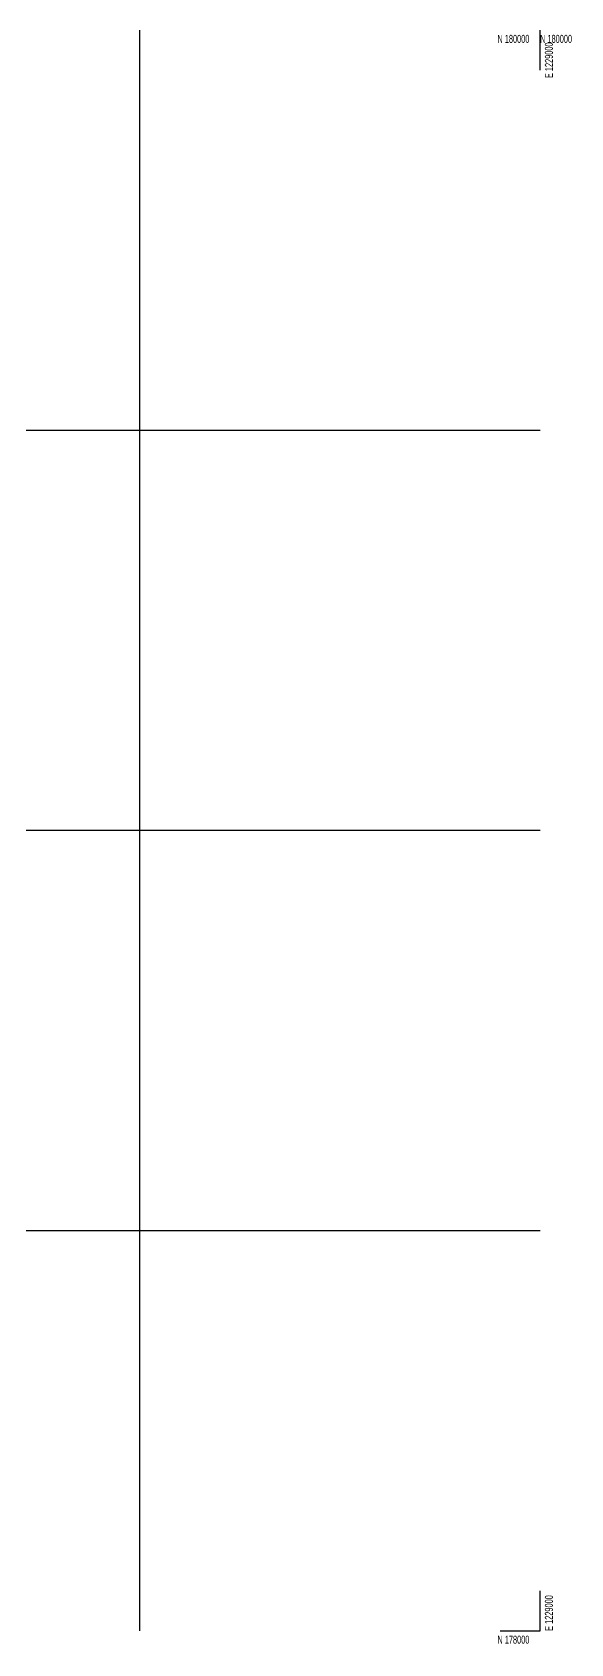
# Model space of a CAD drawing. Extents: x 1222984 to 1232016, y 177984 to 184016.
# Drawn here: x 1228365 to 1229038, y 177984 to 179997 of the extents above; entities that cross this region are included whole.
import ezdxf

# ---------------------------------------------------------------- set-up
doc = ezdxf.new("R2010")
doc.units = 0
doc.header["$MEASUREMENT"] = 0
for name, color, linetype in [('BORDER', 7, 'CONTINUOUS'), ('CORNER', 1, 'CONTINUOUS'), ('GRIDS', 2, 'CONTINUOUS')]:
    doc.layers.add(name, color=color, linetype=linetype)

msp = doc.modelspace()

# ---------------------------------------------------------------- linework, layer by layer
at = {"layer": 'BORDER'}
for p, q in [((1229000, 179950), (1229000, 180000)), ((1229000, 178000), (1229000, 178050)), ((1228950, 178000), (1229000, 178000))]:
    msp.add_line(p, q, dxfattribs=at)
at = {"layer": 'GRIDS'}
for points in [[(1228500, 178000), (1228500, 180000)], [(1226000, 179500), (1229000, 179500)], [(1229000, 179000), (1226000, 179000)], [(1226000, 178500), (1229000, 178500)]]:
    msp.add_lwpolyline(points, dxfattribs=at)

# ---------------------------------------------------------------- texts
at = {"layer": 'CORNER', "width": 0.666667}
for s, p in [('N 180000', (1228946.7, 179984)), ('N 180000', (1229000, 179984)), ('N 178000', (1228946.7, 177984))]:
    msp.add_text(s, height=10, dxfattribs=at).set_placement(p)
for p in [(1229016, 179940), (1229016, 178000)]:
    msp.add_text('E 1229000', height=10, rotation=89.9999, dxfattribs=at).set_placement(p)

doc.saveas('drawing.dxf')
